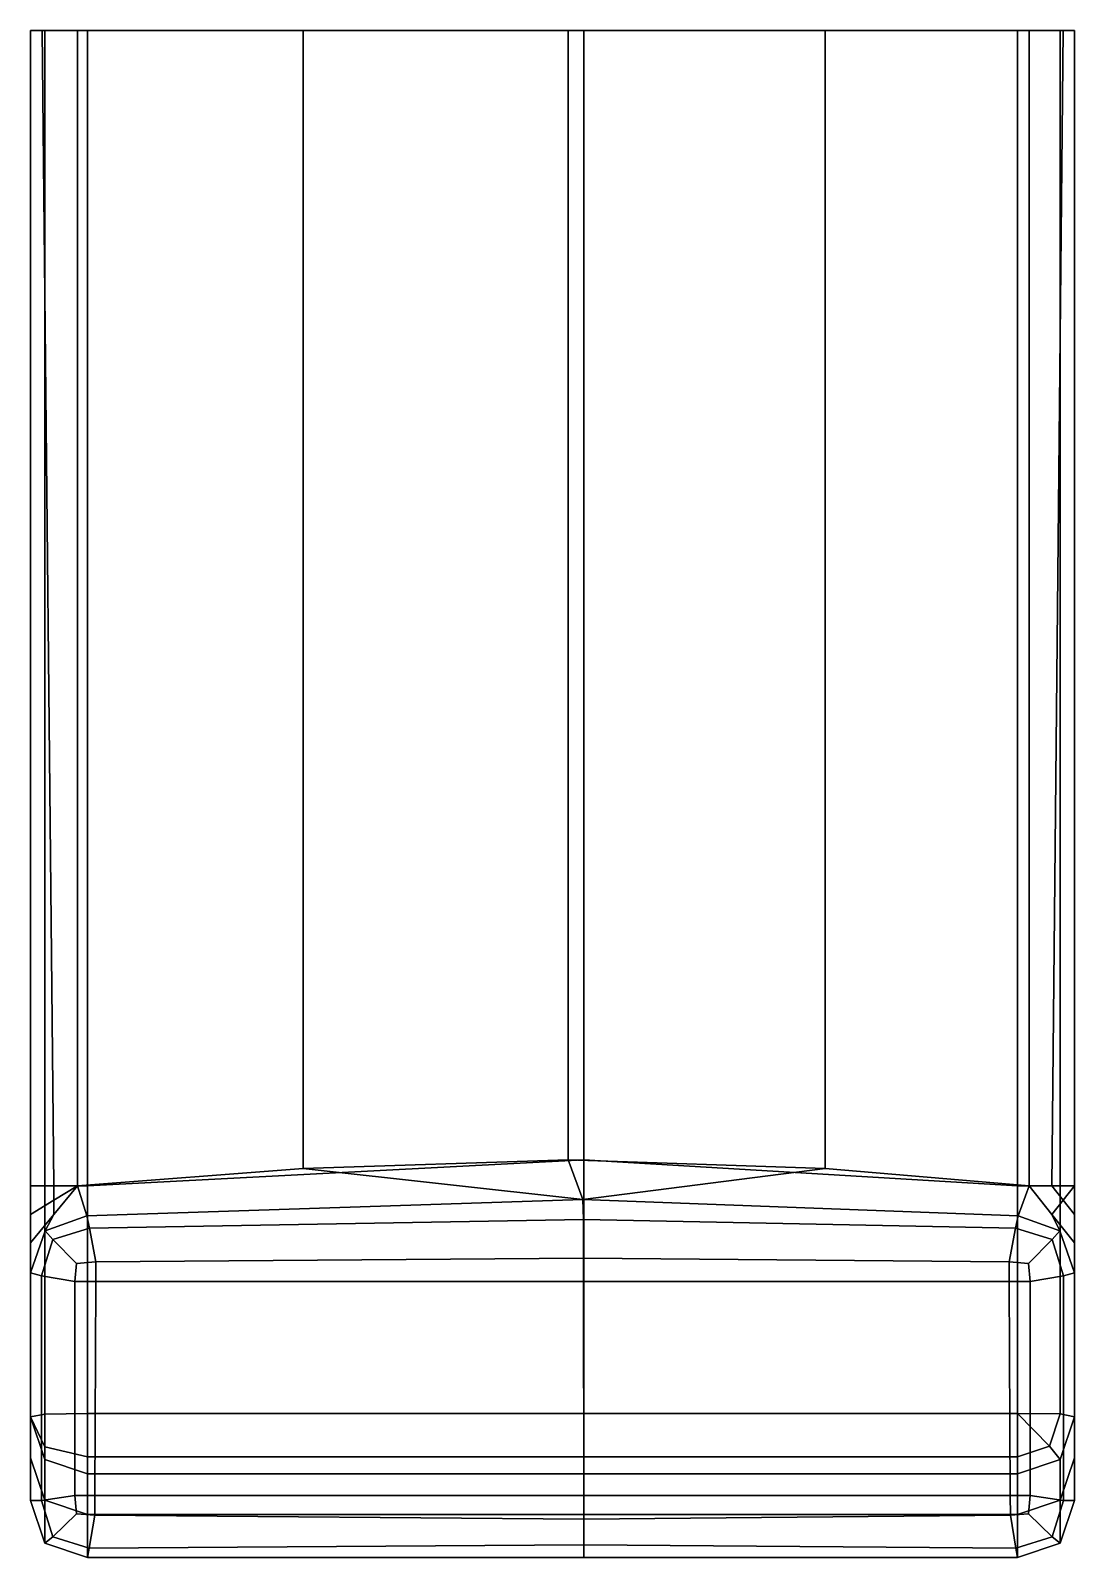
# Model space of a CAD drawing. Extents: x -9 to 9.3, y -26.8 to 0.
import ezdxf

# ---------------------------------------------------------------- set-up
doc = ezdxf.new("R2010")
doc.units = 0
doc.layers.add('METAL', color=54, linetype='CONTINUOUS')

msp = doc.modelspace()

# ---------------------------------------------------------------- meshes
at = {"layer": 'METAL'}
mesh = msp.add_polyface(dxfattribs=at)
corners = [(-9, -20.305, 4.291), (-9, 0, 5.415), (-9, 0, 5.415), (-9, -25.835, -25.501), (-9, -21.833, -25.5), (-9, -25.082, -6.764), (-9, -21.304, -6.653), (-9, -20.805, -6.138), (-9, -20.305, -5.623), (-9, 0, -4.499), (-9, 0, -4.499), (-9, -24.361, 3.994), (-8.805, -21.885, -26.25), (-8.805, -21.885, -26.25), (-8.805, -25.833, -26.25), (-8.805, -25.833, -26.25), (-8.794, 0, -5.391), (-8.794, 0, -5.391), (-8.75, -20.305, 5.041), (-8.75, -20.305, 5.041), (-8.75, 0, 6.165), (-8.75, 0, 6.165), (-8.75, 0, 6.165), (-8.75, -26.585, -25.501), (-8.75, -26.585, -25.501), (-8.75, -25.831, -6.786), (-8.75, -25.831, -6.786), (-8.75, -25.116, 3.947), (-8.75, -25.116, 3.947), (-8.75, -24.892, 4.521), (-8.75, -24.892, 4.521), (-8.75, -24.318, 4.749), (-8.75, -24.318, 4.749), (-8.742, -21.095, -25.5), (-8.61, -26.475, -26.25), (-8.61, -26.475, -26.25), (-8.61, -26.475, -26.25), (-8.608, -21.246, -26.25), (-8.608, -21.246, -26.25), (-8.608, -21.246, -26.25), (-8.589, -20.805, -6.922), (-8.589, -20.555, -6.665), (-8.589, -20.305, -6.407), (-8.22, -25.748, -26.5), (-8.22, -21.987, -26.5), (-8.191, -26.066, -26.5), (-8.191, -21.67, -26.5), (-8.177, -20.305, -7.192), (-8.177, 0, -6.067), (-8.177, 0, -6.067), (-8.009, -20.832, -25.5), (-8, -20.305, 5.291), (-8, 0, 6.415), (-8, 0, 6.415), (-8, -26.835, -25.501), (-8, -26.081, -6.794), (-8, -25.368, 3.931), (-8, -25.069, 4.697), (-8, -24.304, 5.001), (-7.968, -26.67, -26.25), (-7.968, -26.67, -26.25), (-7.965, -21.048, -26.25), (-7.965, -21.048, -26.25), (-7.873, -26.094, -26.5), (-7.872, -25.748, -26.5), (-7.854, -21.987, -26.5), (-7.853, -21.637, -26.5), (-4.207, -19.997, -9.932), (-4.207, -19.997, -9.932), (-4.207, 0, -8.808), (-4.207, 0, -8.808), (0.448, -19.846, -11.035), (0.448, -19.846, -11.035), (0.448, 0, -9.911), (0.448, 0, -9.911), (0.705, -20.543, -25.524), (0.717, -20.897, -26.259), (0.717, -20.897, -26.259), (0.719, -21.575, -26.5), (0.72, -21.987, -26.5), (0.723, -25.748, -26.5), (0.723, -26.165, -26.5), (0.723, -26.615, -26.25), (0.723, -26.615, -26.25), (0.723, -26.835, -25.501), (0.723, -26.081, -6.794), (0.723, -25.368, 3.931), (0.723, -25.069, 4.697), (0.723, -25.069, 4.697), (0.723, -24.304, 5.001), (0.723, -19.846, 5.291), (0.723, 0, 6.415), (0.723, 0, 6.415), (4.965, -19.997, -9.932), (4.965, -19.997, -9.932), (4.965, 0, -8.808), (4.965, 0, -8.808), (8.195, -21.637, -26.5), (8.197, -21.987, -26.5), (8.217, -25.748, -26.5), (8.219, -26.094, -26.5), (8.31, -21.048, -26.25), (8.31, -21.048, -26.25), (8.313, -26.67, -26.25), (8.313, -26.67, -26.25), (8.345, -25.368, 3.931), (8.345, -25.069, 4.697), (8.345, -25.069, 4.697), (8.345, -24.304, 5.001), (8.345, -20.305, 5.291), (8.345, 0, 6.415), (8.345, 0, 6.415), (8.345, -26.835, -25.501), (8.345, -26.081, -6.794), (8.355, -20.832, -25.5), (8.536, -21.67, -26.5), (8.536, -26.066, -26.5), (8.547, -20.305, -7.226), (8.547, 0, -6.102), (8.547, 0, -6.102), (8.565, -21.987, -26.5), (8.565, -25.748, -26.5), (8.908, -24.879, 4.709), (8.908, -24.879, 4.709), (8.908, -24.879, 4.709), (8.946, -20.805, -6.94), (8.946, -20.305, -6.425), (8.954, -21.246, -26.25), (8.954, -21.246, -26.25), (8.954, -21.246, -26.25), (8.955, -26.475, -26.25), (8.955, -26.475, -26.25), (8.955, -26.475, -26.25), (9.088, -21.095, -25.5), (9.095, -25.116, 3.942), (9.095, -25.116, 3.942), (9.095, -24.313, 4.75), (9.095, -24.313, 4.75), (9.095, -20.305, 5.041), (9.095, -20.305, 5.041), (9.095, 0, 6.165), (9.095, 0, 6.165), (9.095, 0, 6.165), (9.095, -26.585, -25.501), (9.095, -26.585, -25.501), (9.095, -25.831, -6.786), (9.095, -25.831, -6.786), (9.146, -20.555, -6.281), (9.146, 0, -5.4), (9.146, 0, -5.4), (9.15, -25.833, -26.25), (9.15, -25.833, -26.25), (9.15, -21.885, -26.25), (9.15, -21.885, -26.25), (9.345, -21.833, -25.5), (9.345, -24.361, 3.994), (9.345, -20.305, 4.291), (9.345, 0, 5.415), (9.345, 0, 5.415), (9.345, -25.835, -25.501), (9.345, -25.082, -6.764), (9.345, -21.304, -6.653), (9.345, -20.805, -6.138), (9.345, -20.305, -5.623), (9.345, 0, -4.499), (9.345, 0, -4.499)]
mesh.append_faces([[corners[k] for k in face] for face in [(109, 90, 89, 108), (113, 85, 84, 112), (50, 47, 68, 75), (5, 6, 4, 3), (154, 161, 160, 159), (105, 86, 85, 113), (5, 11, 7, 6), (162, 155, 160, 161), (90, 91, 53, 51), (156, 163, 165, 158), (8, 0, 1, 9), (51, 58, 89, 90), (55, 54, 84, 85), (56, 55, 85, 86), (109, 111, 91, 90), (96, 119, 117, 94), (73, 96, 94, 71), (69, 73, 71, 67), (48, 69, 67, 47), (72, 93, 75, 75), (68, 72, 75, 75), (93, 117, 114, 75), (11, 29, 31, 31), (108, 122, 136, 136), (163, 147, 126, 126), (7, 8, 42, 41), (138, 109, 108, 136), (106, 108, 89, 88), (145, 113, 112, 143), (40, 47, 50, 33), (25, 5, 3, 23), (125, 161, 154, 133), (134, 105, 113, 145), (27, 11, 5, 25), (18, 0, 11, 31), (19, 51, 53, 21), (149, 165, 163, 126), (139, 156, 158, 142), (42, 8, 9, 16), (88, 89, 58, 57), (11, 27, 29, 29), (57, 30, 28, 56), (58, 32, 30, 57), (108, 106, 122, 122), (134, 123, 107, 105), (155, 137, 124, 135), (163, 162, 147, 147), (125, 147, 162, 161), (117, 126, 147, 125), (156, 139, 137, 155), (105, 107, 87, 86), (160, 146, 144, 159), (6, 40, 33, 4), (55, 26, 24, 54), (117, 125, 133, 114), (155, 135, 146, 160), (56, 28, 26, 55), (51, 19, 32, 58), (0, 18, 20, 1), (119, 149, 126, 117), (109, 138, 141, 111), (47, 42, 16, 48), (86, 87, 57, 56), (0, 8, 7, 11), (163, 156, 155, 162), (7, 41, 40, 6), (42, 47, 41, 41), (41, 47, 40, 40), (121, 116, 100, 99), (104, 112, 84, 82), (62, 50, 75, 77), (14, 3, 4, 12), (153, 154, 159, 151), (82, 84, 54, 59), (77, 75, 114, 102), (34, 23, 3, 14), (130, 143, 112, 104), (102, 114, 133, 127), (39, 33, 50, 62), (59, 54, 24, 35), (151, 159, 144, 132), (129, 133, 154, 153), (12, 4, 33, 37), (100, 103, 83, 81), (66, 61, 76, 78), (43, 15, 13, 44), (120, 152, 150, 121), (81, 83, 60, 63), (78, 76, 101, 97), (45, 36, 15, 43), (116, 131, 103, 100), (97, 101, 128, 115), (46, 38, 61, 66), (63, 60, 36, 45), (121, 150, 131, 116), (115, 128, 152, 120), (44, 13, 38, 46), (45, 43, 64, 63), (46, 66, 65, 44), (115, 120, 98, 97), (78, 79, 65, 66), (81, 63, 64, 80), (44, 65, 64, 43), (65, 79, 80, 64), (120, 121, 99, 98), (80, 99, 100, 81), (80, 79, 98, 99), (79, 78, 97, 98), (22, 140, 157, 2), (164, 10, 2, 157), (22, 52, 92, 140), (92, 110, 140, 140), (148, 17, 10, 164), (118, 49, 17, 148), (95, 70, 49, 118), (95, 74, 70, 70)]])

doc.saveas('drawing.dxf')
